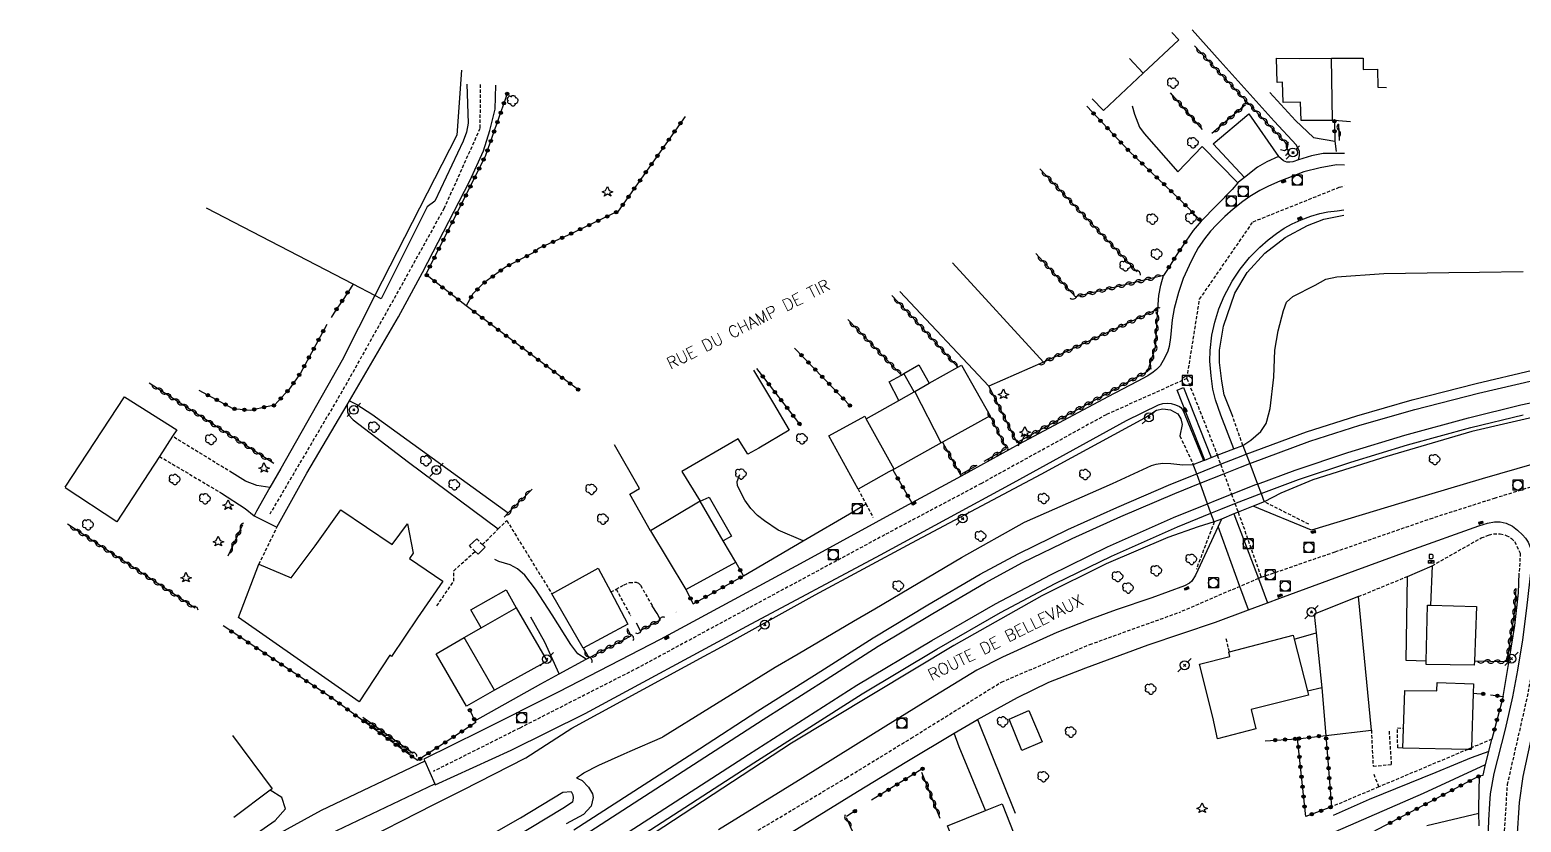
# Model space of a CAD drawing. Header units: millimetres. Extents: x 267000 to 268001, y 124012 to 125001.
# Drawn here: x 267659.4 to 267883.4, y 124773.1 to 124892.1 of the extents above; entities that cross this region are included whole.
import ezdxf
from ezdxf.enums import TextEntityAlignment as Align

# ---------------------------------------------------------------- set-up
doc = ezdxf.new("R2010")
doc.units = ezdxf.units.MM
doc.linetypes.add('DASHED', pattern=[0.75, 0.5, -0.25])
doc.layers.get('0').update_dxf_attribs({"linetype": 'CONTINUOUS'})
for name, color, linetype in [('W0001', 6, 'DASHED'), ('W0006', 2, 'CONTINUOUS'), ('W0008', 7, 'CONTINUOUS'), ('W0014', 7, 'CONTINUOUS'), ('W0017', 7, 'CONTINUOUS'), ('W0020', 2, 'CONTINUOUS'), ('W0101', 7, 'CONTINUOUS'), ('W0104', 1, 'CONTINUOUS'), ('W0105', 7, 'CONTINUOUS'), ('W0112', 1, 'DASHED'), ('W0120', 7, 'CONTINUOUS'), ('W0211', 2, 'CONTINUOUS'), ('W0214', 2, 'CONTINUOUS'), ('W0300', 7, 'CONTINUOUS'), ('W0303', 7, 'CONTINUOUS'), ('W0310', 3, 'CONTINUOUS'), ('W0323', 7, 'CONTINUOUS'), ('W0401', 7, 'CONTINUOUS'), ('W0420', 7, 'CONTINUOUS'), ('W0438', 7, 'CONTINUOUS'), ('W0473', 7, 'CONTINUOUS'), ('W0700', 7, 'CONTINUOUS'), ('W0989', 7, 'CONTINUOUS'), ('W1102', 7, 'CONTINUOUS')]:
    doc.layers.add(name, color=color, linetype=linetype)
doc.styles.get("Standard").update_dxf_attribs({"font": 'romans.shx', "width": 0.85})

# ---------------------------------------------------------------- blocks, each defined once
blk = doc.blocks.new('T300')
for p, q in [((-0.8, 0.51), (-0.86, 0.34)), ((-0.86, 0.34), (-0.86, 0.17)), ((-0.86, 0.17), (-0.74, 0.06)), ((-0.69, 0.63), (-0.8, 0.51)), ((-0.8, -0.06), (-0.74, 0.06)), ((-0.74, 0.06), (-0.69, 0.11)), ((-0.57, 0.69), (-0.69, 0.63)), ((-0.46, 0.69), (-0.57, 0.69)), ((-0.29, 0.63), (-0.46, 0.69)), ((-0.29, 0.63), (-0.17, 0.74)), ((-0.23, 0.57), (-0.29, 0.63)), ((-0.17, 0.74), (-0.06, 0.8)), ((-0.06, 0.8), (0.06, 0.8)), ((0.06, 0.8), (0.23, 0.74)), ((0.23, 0.74), (0.34, 0.63)), ((0.34, 0.63), (0.4, 0.51)), ((0.46, 0.46), (0.34, 0.46)), ((0.4, 0.51), (0.4, 0.46)), ((0.57, 0.4), (0.46, 0.46)), ((0.57, 0.4), (0.69, 0.29)), ((0.69, 0.29), (0.74, 0.17)), ((0.74, 0.06), (0.69, -0.17)), ((0.74, 0.17), (0.74, 0.06)), ((-0.8, -0.17), (-0.8, -0.06)), ((-0.8, -0.23), (-0.8, -0.17)), ((-0.74, -0.34), (-0.8, -0.23)), ((-0.69, -0.4), (-0.74, -0.34)), ((-0.51, -0.46), (-0.69, -0.4)), ((-0.4, -0.46), (-0.51, -0.46)), ((-0.4, -0.46), (-0.34, -0.46)), ((-0.34, -0.46), (-0.34, -0.4)), ((-0.34, -0.51), (-0.34, -0.46)), ((-0.29, -0.63), (-0.34, -0.51)), ((-0.17, -0.74), (-0.29, -0.63)), ((-0.06, -0.8), (-0.17, -0.74)), ((0.06, -0.8), (-0.06, -0.8)), ((0.17, -0.74), (0.06, -0.8)), ((0.23, -0.69), (0.17, -0.74)), ((0.29, -0.46), (0.23, -0.46)), ((0.29, -0.63), (0.23, -0.69)), ((0.46, -0.4), (0.29, -0.46)), ((0.34, -0.51), (0.29, -0.63)), ((0.34, -0.51), (0.34, -0.46)), ((0.57, -0.34), (0.46, -0.4)), ((0.63, -0.29), (0.57, -0.34)), ((0.69, -0.17), (0.63, -0.29))]:
    blk.add_line(p, q)
blk = doc.blocks.new('T303')
for p, q in [((-0.77, 0), (-0.28, 0.21)), ((-0.28, -0.21), (-0.77, 0)), ((-0.28, 0.21), (0, 0.83)), ((0, 0.83), (0.28, 0.21)), ((0.28, 0.21), (0.83, 0)), ((0.83, 0), (0.28, -0.21)), ((-0.49, -0.63), (-0.28, -0.21)), ((0, -0.35), (-0.49, -0.63)), ((0.56, -0.63), (0, -0.35)), ((0.28, -0.21), (0.56, -0.63))]:
    blk.add_line(p, q)
blk = doc.blocks.new('T473')
for p, q in [((-0.166667, 0.166667), (0.166667, -0.166667)), ((-0.166667, -0.166667), (0.166667, 0.166667)), ((0.500001, 0.500001), (1.000002, 1.000002)), ((-1.000002, -1.000002), (-0.500001, -0.500001))]:
    blk.add_line(p, q)
blk.add_ellipse((0, 0), major_axis=(0.471405, 0.471405), ratio=1, start_param=5.4977871438, end_param=11.780972451)
blk = doc.blocks.new('T401')
for p, q in [((-0.3, 0.3), (0, 0.3)), ((-0.3, -0.25), (-0.3, 0.3)), ((-0.3, 0.15), (0, 0.15)), ((-0.3, 0), (0, 0)), ((0, 0.3), (0, -0.25)), ((-0.3, -0.15), (0, -0.15)), ((-0.3, -0.25), (-0.3, -0.3)), ((-0.3, -0.3), (0, -0.3)), ((0, -0.3), (0, -0.25))]:
    blk.add_line(p, q)
blk = doc.blocks.new('T420')
for p, q in [((0.75, 0.75), (-0.75, 0.75)), ((-0.75, 0.75), (-0.75, -0.75)), ((0.75, 0.75), (0.75, -0.75)), ((0.75, -0.75), (-0.75, -0.75))]:
    blk.add_line(p, q)
blk.add_ellipse((0, 0), major_axis=(-0.53, 0.53), ratio=1, start_param=3.926991, end_param=10.210176)
blk = doc.blocks.new('T438')
for p, q in [((-0.4, 0.2), (0.4, 0.2)), ((-0.4, -0.2), (-0.4, 0.2)), ((0.15, 1.1), (-0.3, 1.1)), ((-0.3, 1.1), (-0.3, 0.5)), ((-0.3, 0.5), (0.15, 0.5)), ((0.3, 0.65), (0.3, 0.95)), ((0.4, 0.2), (0.4, -0.2))]:
    blk.add_line(p, q)
at = {"flags": 128}
for points in [[(-0.4, -0.2), (0.4, 0.2)], [(0.4, -0.2), (-0.4, -0.2)]]:
    blk.add_lwpolyline(points, dxfattribs=at)
for centre, major_axis, start_param, end_param in [((0.15, 0.95), (0.106, -0.106), 0.785398, 2.356194), ((0.15, 0.65), (0.106, 0.106), 3.926991, 5.497787)]:
    blk.add_ellipse(centre, major_axis=major_axis, ratio=1, start_param=start_param, end_param=end_param)
blk = doc.blocks.new('t323o')
at = {"color": 0, "linetype": 'Continuous'}
for radius in [0.25, 0.15]:
    blk.add_circle((0, 0), radius, dxfattribs=at)
blk = doc.blocks.new('t310o')
at = {"color": 0, "linetype": 'Continuous'}
for centre, start, end in [((-0.5, 0.38), 216.8699, 323.1304), ((0.5, -0.37), 36.8699, 143.1303)]:
    blk.add_arc(centre, 0.625, start, end, dxfattribs=at)

msp = doc.modelspace()

# ---------------------------------------------------------------- linework, layer by layer
at = {"layer": 'W0001'}
for points in [[(267727, 124883.89), (267727, 124883.89), (267727, 124883.89), (267726.96, 124877.29), (267721.59, 124865.32), (267714.7, 124852.87), (267706.27, 124837.83), (267695.4, 124819.35)], [(267833.16, 124839.74), (267835.06, 124851.65), (267843.08, 124863.28), (267856.02, 124868.47), (267856.77, 124868.67), (267856.77, 124868.67)], [(267833.16, 124839.74), (267821.02, 124834.3), (267802.28, 124823.97), (267787.76, 124816.24), (267767.35, 124805.26), (267750.76, 124796.29), (267732.94, 124787.21), (267719.97, 124780.7)], [(267833.16, 124839.74), (267837.32, 124829.26), (267837.71, 124828.2), (267838.21, 124826.84), (267838.72, 124825.43), (267839.85, 124822.36), (267840.36, 124820.95), (267840.85, 124819.63), (267841.61, 124817.55), (267844.31, 124809.87)], [(267844.31, 124809.87), (267855.43, 124813.71), (267869.69, 124818.67), (267879.34, 124821.76), (267886.44, 124823.96)], [(267880.26, 124755.18), (267880.47, 124765.81), (267881.3, 124778.72), (267884.3, 124791.9), (267886.7, 124804.74), (267887.55, 124816.44), (267886.44, 124823.96)], [(267844.31, 124809.87), (267843.88, 124809.68), (267841.12, 124808.5), (267832.24, 124804.69)], [(267604.11, 124671), (267604.12, 124671.01), (267618.73, 124680.11), (267631.99, 124687.76), (267652.36, 124700.35), (267669.02, 124710.46), (267685.96, 124720.98), (267705.46, 124732.94), (267721.58, 124742.75), (267737.32, 124752.2), (267751.54, 124761.27), (267768.13, 124771.49), (267781.97, 124779.73), (267791.75, 124785.7), (267805.29, 124794.13), (267818.57, 124799.77), (267832.24, 124804.69)]]:
    msp.add_lwpolyline(points, dxfattribs=at)
at = {"layer": 'W0006'}
for points in [[(267841.82, 124869.96), (267837.09, 124875.01), (267842.47, 124879.52), (267846.89, 124873.08)], [(267766.54, 124810.1), (267775.51, 124815.33), (267783.08, 124819.74), (267784.94, 124820.9)], [(267726.22, 124788.28), (267736.13, 124793.88), (267738.84, 124795.35), (267742.93, 124797.56), (267743.33, 124797.78)]]:
    msp.add_lwpolyline(points, dxfattribs=at)
at = {"layer": 'W0006', "const_width": 0.003}
for points in [[(267754.06, 124803.46), (267759.01, 124805.89)], [(267749.66, 124801.08), (267751.03, 124801.86)]]:
    msp.add_lwpolyline(points, dxfattribs=at)
at = {"layer": 'W0008'}
for points in [[(267711.19, 124852.21), (267706.25, 124842.48), (267697.07, 124826.21), (267695.42, 124823.36), (267693.38, 124819.82), (267693.05, 124819.09), (267696.47, 124817.38), (267700.96, 124825.5), (267707, 124835.77), (267707.37, 124836.4), (267714.71, 124848.99), (267718.33, 124855.65), (267725.44, 124869.45), (267727.5, 124873.95), (267728.46, 124876.99), (267729.25, 124880.2), (267729.33, 124883.8)], [(267840.19, 124829.15), (267838.23, 124834.21), (267837.43, 124836.53), (267837.04, 124838.11), (267836.77, 124840.14), (267836.6, 124842.34), (267836.64, 124843.96), (267836.9, 124846.26), (267837.33, 124848.18), (267837.95, 124850.2), (267838.74, 124852.12), (267839.95, 124854.35), (267841.17, 124856.14), (267842.55, 124857.91), (267844.1, 124859.48), (267845.37, 124860.56), (267846.6, 124861.5), (267847.77, 124862.31), (267848.98, 124862.99), (267850.32, 124863.57), (267851.75, 124864.12), (267853.1, 124864.51), (267854.34, 124864.76), (267855.72, 124864.95), (267856.72, 124865.07)], [(268000, 124843.77), (267994.52, 124843.75), (267986.85, 124843.61), (267976.69, 124843.57), (267963.65, 124842.32), (267945.61, 124840.69), (267942.99, 124840.32), (267929.52, 124837.38), (267915.84, 124834.81), (267898.61, 124830.66), (267887.93, 124827.68), (267877.52, 124824.67), (267867.07, 124821.56), (267851.85, 124816.95), (267843.09, 124820.53)], [(267828.07, 124840.69), (267827.26, 124840.15), (267825.66, 124839.3), (267821.25, 124836.99), (267807.98, 124829.85), (267799.23, 124825.07), (267793.79, 124822.11), (267791.84, 124821.04), (267775.59, 124812.2), (267754.03, 124800.5), (267738.82, 124792.65), (267727.03, 124786.75), (267718.53, 124782.54), (267718.67, 124782.22), (267720.17, 124778.83), (267720.24, 124778.69), (267731.66, 124783.9), (267742.76, 124789.41), (267767.06, 124802.52), (267787.11, 124813.26), (267807.06, 124824.06), (267824.1, 124833.42), (267828.89, 124835.8), (267829.55, 124835.98), (267830.21, 124836.02), (267830.77, 124835.97), (267831.43, 124835.78), (267832.02, 124835.53), (267832.22, 124835.4), (267832.46, 124835.11), (267832.76, 124834.55), (267835.63, 124827.4)], [(267838.36, 124818.62), (267837.84, 124817.5), (267834.46, 124810.17), (267833.91, 124809.3), (267833.56, 124808.97), (267832.81, 124808.56), (267827.9, 124806.8), (267822.51, 124804.96), (267818.58, 124803.52), (267813.62, 124801.59), (267809.98, 124799.94), (267805.43, 124797.88), (267801.6, 124795.9), (267795.28, 124792.08), (267787.92, 124787.52), (267775.48, 124779.72), (267762.78, 124771.92)], [(267772.58, 124770.83), (267783.67, 124777.66), (267791.1, 124782.19), (267798.21, 124786.44), (267801.18, 124788.22), (267801.69, 124788.5), (267807.7, 124791.81), (267812.42, 124794.1), (267817.96, 124796.27), (267827.34, 124799.72), (267837.45, 124803.12), (267842.4, 124804.97), (267845.26, 124806.04), (267847.13, 124806.74), (267858.41, 124810.89), (267866.65, 124813.89), (267876.98, 124817.59)]]:
    msp.add_lwpolyline(points, dxfattribs=at)
at = {"layer": 'W0014'}
for points in [[(267725.01, 124883.97), (267725.22, 124878.08), (267724.93, 124876.76), (267724.46, 124875.37), (267720.17, 124866.4), (267719.02, 124865.54), (267712.12, 124851.73), (267711.19, 124852.21)], [(267856.81, 124873.54), (267853.6, 124873.55), (267851.86, 124873.2), (267849.93, 124872.6), (267849.91, 124872.6), (267849.05, 124872.29), (267848.59, 124872.25), (267848.16, 124872.24), (267847.66, 124872.43), (267846.89, 124873.08), (267845.16, 124872.29), (267843.76, 124871.48), (267841.82, 124869.96), (267840.91, 124869.25), (267840.82, 124869.15), (267839.94, 124868.15), (267835.3, 124863.35), (267834.1, 124861.95), (267832.98, 124860.35)], [(267856.81, 124871.8), (267855.6, 124871.82), (267853.17, 124871.41), (267850.72, 124870.78), (267848.79, 124870.05), (267847.09, 124869.36), (267845.42, 124868.64), (267844.12, 124867.96), (267842.62, 124867.08), (267841.55, 124866.34), (267840.09, 124865.16), (267838.86, 124864.06), (267837.59, 124862.82), (267836.69, 124861.85), (267835.79, 124860.74), (267834.86, 124859.38), (267834.16, 124858.09), (267833.49, 124856.72), (267832.6, 124854.74), (267831.88, 124852.65), (267831.23, 124850.24), (267830.93, 124848.55), (267830.68, 124845.88), (267830.48, 124844.56), (267830.29, 124843.84), (267829.85, 124842.88), (267829.11, 124841.65), (267828.6, 124841.08), (267828.07, 124840.69)], [(267828.79, 124850.14), (267828.95, 124852.19), (267829.22, 124853.77), (267829.62, 124855.23)], [(267882.74, 124770.64), (267883.11, 124776.01), (267883.63, 124779.93), (267886.62, 124793.6), (267887.53, 124798.06), (267888.45, 124803.6), (267889.86, 124813.17), (267890.59, 124820.88), (267890.77, 124821.58), (267891.06, 124822.07), (267891.61, 124822.64)], [(267876.98, 124817.59), (267878.32, 124817.98), (267879.34, 124818.19), (267880.22, 124818.18), (267881.08, 124817.99), (267882.05, 124817.55), (267882.81, 124816.94), (267883.55, 124816.26), (267884.02, 124815.74), (267884.39, 124815.16), (267884.73, 124814.37), (267884.94, 124813.65), (267884.96, 124812.8), (267884.88, 124811.38), (267884.14, 124805.21), (267883.56, 124800.47), (267882.78, 124795.91), (267882.07, 124791.92), (267880.93, 124787.06), (267879.24, 124780.39), (267878.7, 124777.32), (267878.59, 124775.87), (267878.47, 124773.37), (267878.24, 124767.6)], [(267880.65, 124791.95), (267881.6, 124797.66), (267882.4, 124802.64), (267882.94, 124807.55), (267883.04, 124810.51)], [(267877.03, 124772.54), (267877.02, 124774.41), (267877.01, 124775.3), (267877.1, 124780.04), (267877.63, 124780.15), (267878.02, 124781.75), (267878.5, 124783.7), (267878.95, 124785.54)]]:
    msp.add_lwpolyline(points, dxfattribs=at)
at = {"layer": 'W0017'}
for points in [[(267849.91, 124872.6), (267850.07, 124873.26), (267850.05, 124873.85), (267849.61, 124874.79), (267846.26, 124878.39), (267838.14, 124887.4), (267833.94, 124892.12)], [(267845.62, 124882.72), (267849.45, 124878.51), (267852.16, 124875.93), (267855.39, 124875.38), (267855.57, 124873.82)], [(267824.92, 124880.68), (267825.27, 124879.43), (267826.03, 124877.51), (267826.73, 124876.53), (267831.8, 124870.8), (267835.42, 124874.58), (267840.82, 124869.15)], [(267707, 124835.77), (267707.07, 124834.75), (267707.24, 124834.29), (267707.94, 124833.53), (267716.26, 124827.14), (267729.71, 124817.13)], [(267707.37, 124836.4), (267708.49, 124835.81), (267710.75, 124834.4), (267731.21, 124819.53)], [(267695.42, 124823.36), (267693.44, 124823.68), (267691.75, 124824.3), (267689.76, 124825.55)], [(267775.51, 124815.33), (267771.76, 124816.97), (267769.7, 124818.35), (267768.66, 124819.16), (267767.66, 124820.19), (267766.75, 124821.46), (267765.66, 124823.61), (267765.58, 124824.27), (267765.99, 124825.33)], [(267688.17, 124822.5), (267691.72, 124820.21), (267693.05, 124819.09)], [(267742.93, 124797.56), (267741.66, 124798.36), (267740.62, 124799.76), (267737.81, 124804.22), (267735.31, 124808.09), (267733.73, 124810.2), (267732.59, 124811.13), (267731.49, 124811.74), (267729.78, 124812.24), (267729.21, 124812.55)], [(267753.58, 124804.44), (267752.82, 124805.6)], [(267738.84, 124795.35), (267736.72, 124800.12), (267734.61, 124803.86)], [(267801.69, 124788.5), (267807.34, 124774.43)], [(267802.88, 124774.84), (267798.96, 124784.4), (267798.21, 124786.44)], [(267718.67, 124782.22), (267703.1, 124774.83), (267687.23, 124766.1), (267648.68, 124737.99), (267628.74, 124723.99)], [(267878.5, 124783.7), (267875.85, 124782.73), (267870.56, 124780.53), (267860.53, 124776.47), (267855.11, 124774.08)], [(267855.48, 124771.68), (267868.71, 124777.44), (267878.02, 124781.75)], [(267631.1, 124720.64), (267631.35, 124720.82), (267641.6, 124728.21), (267689.21, 124762.54), (267704.44, 124771.33), (267720.17, 124778.83)], [(267869.17, 124772.57), (267877.02, 124774.41)]]:
    msp.add_lwpolyline(points, dxfattribs=at)
at = {"layer": 'W0020'}
for points in [[(267835.83, 124827.47), (267831.67, 124837.96), (267832.65, 124838.37), (267836.8, 124827.85)], [(267842.4, 124804.97), (267841.12, 124808.5), (267837.84, 124817.5)], [(267840.22, 124819.38), (267843.88, 124809.68), (267845.26, 124806.04)]]:
    msp.add_lwpolyline(points, dxfattribs=at)
at = {"layer": 'W0101'}
for points in [[(267830.9, 124891.73), (267831.93, 124890.63), (267826.58, 124885.6), (267820.63, 124880.01)], [(267857.71, 124878.29), (267855.3, 124878.5), (267855.01, 124878.5), (267850.29, 124878.5), (267850.21, 124881.27), (267847.61, 124881.22), (267847.52, 124884.28), (267846.7, 124884.23), (267846.61, 124887.85), (267850.09, 124887.81), (267854.85, 124887.85), (267859.63, 124887.88), (267859.63, 124886.17), (267861.8, 124886.21), (267861.82, 124883.51), (267863.15, 124883.45)], [(267820.63, 124880.01), (267818.94, 124881.75)], [(267664.68, 124823.43), (267673.57, 124837), (267681.42, 124832.03), (267680.78, 124831.05), (267678.82, 124828.04), (267672.42, 124818.21)], [(267672.42, 124818.21), (267664.69, 124823.32)], [(267698.61, 124809.8), (267702.22, 124814.61), (267706.09, 124820.01), (267713.77, 124814.8)], [(267713.77, 124814.8), (267716.07, 124817.92), (267716.92, 124813.5), (267716.39, 124812.71), (267721.4, 124809.27), (267717.57, 124803.76), (267713.67, 124797.96), (267713.43, 124798.16)], [(267713.43, 124798.16), (267708.82, 124791.17), (267690.69, 124803.82), (267693.78, 124811.82), (267698.61, 124809.8)], [(267689.78, 124786.09), (267695.75, 124778.09), (267695.44, 124777.86), (267690.02, 124773.78)]]:
    msp.add_lwpolyline(points, dxfattribs=at)
for points in [[(267783.75, 124823.13), (267779.38, 124831.13), (267784.78, 124834.07), (267784.98, 124833.67), (267789.89, 124836.44), (267792.17, 124837.73), (267792.29, 124837.8), (267794.45, 124839.01), (267798.74, 124841.43), (267799.3, 124841.74), (267803.6, 124834.14), (267796.43, 124830.16), (267796.26, 124830.07), (267789.16, 124826.13), (267788.98, 124826.03), (267788.39, 124825.7)], [(267757.89, 124808.01), (267765.39, 124812.15), (267763.49, 124815.34), (267760.03, 124821.3), (267752.56, 124816.87)], [(267713.77, 124814.8), (267713.77, 124814.8)], [(267742.48, 124799.21), (267737.78, 124807.37), (267744.7, 124811.24), (267746.6, 124807.68), (267749.2, 124802.81)], [(267698.61, 124809.8), (267698.61, 124809.8)], [(267729.15, 124792.93), (267724.58, 124800.8), (267727.15, 124802.26), (267732.41, 124805.26), (267737.05, 124797.27)], [(267876.3, 124796.65), (267869.09, 124796.75), (267869.08, 124797.28), (267869.3, 124805.67), (267869.76, 124805.68), (267876.67, 124805.5), (267876.33, 124797.27)], [(267837.76, 124785.58), (267837.04, 124788.83), (267835.06, 124796.82), (267839.62, 124797.99), (267839.47, 124798.64), (267839.54, 124798.66), (267849.1, 124801.18), (267849.26, 124800.55), (267851.24, 124792.78), (267851.4, 124792.17), (267842.82, 124789.98), (267843.49, 124787.1)], [(267713.43, 124798.16), (267713.43, 124798.16)], [(267875.86, 124784.01), (267875.35, 124784.01), (267865.59, 124784.19), (267865.9, 124792.88), (267870.71, 124792.83), (267870.75, 124794.05), (267876.22, 124793.88), (267876.16, 124792.46), (267875.87, 124784.24), (267875.86, 124784.01)], [(267799.52, 124766.64), (267797.18, 124772.54), (267802.88, 124774.84), (267805.38, 124775.85), (267807.69, 124769.99), (267799.52, 124766.64)]]:
    msp.add_lwpolyline(points, close=True, dxfattribs=at)
at = {"layer": 'W0104'}
for points in [[(267724.22, 124886.06), (267723.49, 124876.28), (267711.19, 124852.21), (267707.91, 124853.91), (267685.92, 124865.31)], [(267797.95, 124857.09), (267811.59, 124842.18), (267803.39, 124838.58)], [(267803.39, 124838.58), (267790.02, 124852.82)], [(267768.06, 124841), (267771.04, 124835.97)], [(267789.89, 124836.44), (267788.42, 124839.21), (267790.26, 124840.26), (267790.63, 124840.47)], [(267790.63, 124840.47), (267792.9, 124841.77), (267794.45, 124839.01)], [(267792.17, 124837.73), (267790.63, 124840.47)], [(267771.04, 124835.97), (267773.39, 124831.97), (267768.83, 124829.29), (267767.2, 124828.37), (267765.77, 124830.68)], [(267771.04, 124835.97), (267771.04, 124835.97)], [(267750.93, 124823.19), (267747.17, 124829.75)], [(267765.77, 124830.68), (267757.3, 124825.76)], [(267765.77, 124830.68), (267765.77, 124830.68)], [(267757.3, 124825.76), (267757.3, 124825.76)], [(267757.3, 124825.76), (267760.03, 124821.3)], [(267752.56, 124816.87), (267749.5, 124822.34), (267750.93, 124823.19)], [(267750.93, 124823.19), (267750.93, 124823.19)], [(267760.03, 124821.3), (267761.37, 124821.91), (267764.76, 124816.05), (267763.49, 124815.34)], [(267760.03, 124821.3), (267760.03, 124821.3)], [(267869.08, 124797.28), (267866.09, 124797.36), (267866.26, 124809.99), (267869.98, 124811.61), (267869.76, 124805.68)], [(267727.15, 124802.26), (267725.62, 124804.99), (267730.88, 124807.99), (267732.41, 124805.26)], [(267729.15, 124792.93), (267724.97, 124790.5), (267720.37, 124798.37), (267724.58, 124800.8)], [(267849.26, 124800.55), (267852.54, 124801.52)], [(267852.54, 124801.52), (267852.54, 124801.52)], [(267853.4, 124793.25), (267851.24, 124792.78)], [(267853.4, 124793.25), (267853.4, 124793.25)]]:
    msp.add_lwpolyline(points, dxfattribs=at)
for points in [[(267854.02, 124786.12), (267860.85, 124786.9), (267858.92, 124806.97), (267852.26, 124804.32), (267852.54, 124801.52), (267853.4, 124793.25)], [(267808.36, 124783.82), (267806.45, 124788.54), (267809.42, 124789.87), (267811.42, 124785.16), (267808.36, 124783.82)]]:
    msp.add_lwpolyline(points, close=True, dxfattribs=at)
at = {"layer": 'W0105'}
for points in [[(267725.4, 124814.64), (267726.48, 124815.63)], [(267727.34, 124814.78), (267727.74, 124814.38), (267726.69, 124813.32), (267726.23, 124813.75)], [(267865.59, 124784.19), (267864.81, 124784.24)]]:
    msp.add_lwpolyline(points, dxfattribs=at)
at = {"layer": 'W0112'}
for points in [[(267841.55, 124829.67), (267840.03, 124834.02)], [(267689.76, 124825.55), (267680.78, 124831.05)], [(267832.09, 124831.12), (267834.1, 124826.81)], [(267678.82, 124828.04), (267688.17, 124822.5)], [(267783.75, 124823.13), (267784.94, 124820.9), (267786.03, 124818.83)], [(267851.47, 124817.83), (267844.76, 124821.21)], [(267726.48, 124815.63), (267727.34, 124814.78), (267729.71, 124817.13), (267730.99, 124818.4), (267737.78, 124807.37)], [(267837.25, 124818.18), (267834.57, 124811.09)], [(267693.78, 124811.82), (267696.47, 124817.38)], [(267869.98, 124811.61), (267877.36, 124815.78), (267878.47, 124816.22), (267879.22, 124816.4), (267880.18, 124816.42), (267881.1, 124816.17), (267881.9, 124815.72), (267882.37, 124815.24), (267883.22, 124813.48), (267883.04, 124810.51)], [(267720.49, 124805.56), (267723.02, 124809.27), (267723.04, 124810.86), (267726.23, 124813.75), (267725.4, 124814.64)], [(267747.42, 124808.07), (267748.62, 124808.75), (267749.41, 124809.06), (267750.42, 124809.14), (267750.79, 124808.99), (267751.09, 124808.66), (267752.82, 124805.6)], [(267858.92, 124806.97), (267866.26, 124809.99)], [(267746.57, 124807.66), (267746.6, 124807.68), (267747.42, 124808.07), (267749.62, 124804.06)], [(267839.55, 124798.64), (267839.54, 124798.66), (267839.05, 124800.67)], [(267860.85, 124786.9), (267861.11, 124781.47), (267863.9, 124781.75), (267863.55, 124786.95)], [(267864.81, 124784.24), (267864.79, 124787.23), (267865.68, 124787.21)], [(267878.95, 124785.54), (267875.87, 124784.24), (267875.35, 124784.01), (267861.99, 124778.38), (267854.88, 124775.38)], [(267861.99, 124778.38), (267861.2, 124780.41)]]:
    msp.add_lwpolyline(points, dxfattribs=at)
at = {"layer": 'W0120'}
msp.add_lwpolyline([(267837.25, 124818.18), (267836.76, 124819.51), (267836.25, 124820.92), (267835.13, 124823.99), (267834.62, 124825.4), (267834.1, 124826.81), (267835.63, 124827.4), (267835.83, 124827.47), (267836.8, 124827.85), (267837.71, 124828.2), (267840.19, 124829.15), (267841.55, 124829.67), (267842.06, 124828.35), (267842.59, 124826.94), (267843.75, 124823.88), (267844.28, 124822.48), (267844.76, 124821.21), (267843.09, 124820.53), (267840.85, 124819.63), (267840.22, 124819.38), (267838.36, 124818.62)], close=True, dxfattribs=at)
at = {"layer": 'W0211'}
for points in [[(267841.55, 124829.67), (267842.75, 124830.49), (267844.24, 124831.79), (267845.07, 124832.99), (267845.16, 124833.32), (267845.66, 124835.24), (267846.2, 124839.95), (267846.36, 124843.97), (267846.87, 124846.91), (267847.64, 124849.95), (267848.11, 124851.18), (267849.05, 124852.05), (267852.41, 124853.75), (267854.04, 124854.67), (267855.68, 124855.02), (267862.71, 124855.51), (267872.51, 124855.68), (267877.11, 124855.73), (267883.66, 124855.81)], [(267976.99, 124844.1), (267970.51, 124844.22), (267959.1, 124843.46), (267939.42, 124841.64), (267927.73, 124840.41), (267916.04, 124839.26), (267905.41, 124837.79), (267887.4, 124834.45), (267875.93, 124831.78), (267863.2, 124828.04), (267852.08, 124824.49), (267847.27, 124822.5), (267844.76, 124821.21)], [(267741.49, 124779.75), (267742.22, 124780.24), (267742.58, 124780.48), (267744.82, 124781.65), (267748.62, 124783.33), (267749.52, 124783.72), (267754.37, 124785.86), (267754.49, 124785.94), (267761.44, 124790.24), (267771.31, 124796.35), (267774.75, 124798.37), (267783.08, 124803.27), (267786.29, 124805.15), (267799.29, 124812.82), (267808.77, 124818.15), (267821.95, 124823.94), (267827.81, 124826.64), (267828.54, 124826.88), (267829.49, 124827.03), (267830.74, 124826.98), (267832.56, 124826.78), (267834.1, 124826.81)], [(267837.25, 124818.18), (267834.83, 124817.47), (267830.26, 124815.85), (267821.01, 124811.87), (267811.36, 124807.06), (267798.16, 124799.63), (267773.74, 124784.92), (267748.63, 124768.46), (267727.28, 124754.93), (267706.5, 124741.18), (267692.35, 124731.82), (267679.14, 124723.53), (267662.45, 124712.74), (267648.03, 124703.44), (267636.42, 124695.68), (267629.23, 124690.81), (267625.31, 124687.72), (267622.62, 124685.2)], [(267645.09, 124737.76), (267647.85, 124738.05), (267658.92, 124746.45), (267678.85, 124761.22), (267696.2, 124773.31), (267697.78, 124775.07), (267697.23, 124776.79), (267695.44, 124777.86)], [(267717.96, 124765.13), (267733.04, 124773.73), (267739.42, 124777.56), (267740.68, 124777.66), (267740.94, 124777.2), (267740.95, 124776.74), (267740.85, 124776.08), (267739.4, 124775.15), (267727.39, 124767.88)]]:
    msp.add_lwpolyline(points, dxfattribs=at)
at = {"layer": 'W0214'}
for points in [[(267840.03, 124834.02), (267838.76, 124837.29), (267838.39, 124839.32), (267838.05, 124842.14), (267838.05, 124843.99), (267838.64, 124847.58), (267840.33, 124852.55), (267842.19, 124855.67), (267844.87, 124858.55), (267847.92, 124860.9), (267851.24, 124862.74), (267853.73, 124863.67), (267856.71, 124864.26)], [(267705, 124768.06), (267715.21, 124773.3), (267720.06, 124775.73), (267724.33, 124777.87), (267733.85, 124782.75), (267740.79, 124787.18), (267748.69, 124791.51), (267760.63, 124798), (267762.68, 124799.11), (267764.24, 124799.98), (267777.33, 124807.22), (267791.85, 124815.02), (267811.27, 124825.37), (267826.84, 124833.84), (267828.57, 124834.99), (267829.55, 124835.17), (267830.71, 124835.02), (267831.77, 124834.41), (267832.24, 124833.7), (267832.42, 124832.82), (267832.09, 124831.12)], [(267741.49, 124779.75), (267741.68, 124779.65), (267742.32, 124779.32), (267743.25, 124778.31), (267743.88, 124777.32), (267743.95, 124776.79), (267743.69, 124775.5), (267742.54, 124774.24), (267739.91, 124772.81)]]:
    msp.add_lwpolyline(points, dxfattribs=at)
at = {"layer": 'W0310'}
for points in [[(267847.22, 124874.15), (267847.82, 124873.97), (267848.21, 124874.24), (267848.3, 124874.63), (267847.92, 124875.25), (267841.42, 124882.11), (267834.28, 124889.72)], [(267835.49, 124877.14), (267830.69, 124882.65)], [(267841.94, 124880.84), (267836.88, 124876.54)], [(267855.92, 124877.94), (267856, 124875.51)], [(267811.05, 124871.23), (267825.68, 124855.75)], [(267829.62, 124855.23), (267816.42, 124852), (267810.48, 124858.51)], [(267798.74, 124841.43), (267792.56, 124848.3), (267788.85, 124852.19)], [(267803.39, 124838.58), (267807.59, 124830.13), (267827.3, 124840.84), (267828.42, 124844.45), (267828.79, 124850.14), (267811.59, 124842.18)], [(267790.26, 124840.26), (267782.2, 124848.61)], [(267695.99, 124826.97), (267677.28, 124839.05)], [(267802.71, 124827.3), (267806.06, 124829.24), (267803.6, 124834.14)], [(267796.43, 124830.16), (267799.23, 124825.07)], [(267799.26, 124825.37), (267801.63, 124826.69)], [(267730.59, 124818.91), (267731.21, 124819.53), (267734.83, 124823.11)], [(267684.18, 124805.23), (267665.02, 124817.85)], [(267691.3, 124817.73), (267689.09, 124813.03)], [(267882.55, 124808.17), (267882.34, 124804.81), (267881.19, 124797.16), (267876.33, 124797.27)], [(267750.45, 124803), (267751.03, 124801.86), (267754.06, 124803.46), (267753.58, 124804.44)], [(267742.48, 124799.21), (267743.33, 124797.78), (267749.66, 124801.08), (267749.18, 124802.09)], [(267716.92, 124783.39), (267709.39, 124788.8)], [(267796.08, 124773.62), (267793.34, 124780.54)], [(267781.98, 124773.78), (267789.77, 124756.39), (267792.54, 124749.92)]]:
    msp.add_lwpolyline(points, dxfattribs=at)
at = {"layer": 'W0323'}
for points in [[(267724.9, 124850.67), (267718.83, 124855.36), (267724.55, 124866.61), (267727.85, 124873.3), (267731.14, 124882.71)], [(267835.3, 124863.35), (267832.11, 124866.63), (267824.44, 124873.92), (267818.12, 124880.65)], [(267757.78, 124879.08), (267747.74, 124864.86), (267740.2, 124861.29), (267735.85, 124859.31), (267734.96, 124858.62), (267730.81, 124856.48), (267727.52, 124854.05), (267725.91, 124852.46), (267724.9, 124850.67)], [(267855.3, 124878.5), (267855.39, 124875.38)], [(267832.98, 124860.35), (267831.44, 124858.05), (267830.41, 124856.42), (267829.62, 124855.23)], [(267707.91, 124853.91), (267706.31, 124851.46), (267705.29, 124849.93), (267704.61, 124848.91)], [(267741.8, 124838), (267738.33, 124840.58), (267724.9, 124850.67)], [(267703.98, 124847.85), (267700.03, 124840.56), (267698.33, 124838.14), (267696.13, 124835.72), (267694.21, 124835.35), (267692.5, 124834.94), (267689.92, 124835.19), (267684.79, 124837.94)], [(267774.21, 124844.31), (267782.7, 124835.5)], [(267775.2, 124832.62), (267768.53, 124841.25)], [(267788.98, 124826.03), (267791.84, 124821.04)], [(267757.89, 124808.01), (267759.01, 124805.89), (267766.54, 124810.1), (267765.39, 124812.15)], [(267725.43, 124789.91), (267726.22, 124788.28), (267726.33, 124788.06), (267717.58, 124782.34), (267704.46, 124791.91), (267688.39, 124802.55)], [(267876.16, 124792.46), (267877.84, 124792.33)], [(267878.73, 124792.21), (267880.65, 124791.95), (267878.95, 124785.54)], [(267844.91, 124785.3), (267849.67, 124785.61), (267849.76, 124785.62)], [(267793.58, 124781.2), (267785.78, 124776.37)], [(267877.1, 124780.04), (267861.03, 124771.57)], [(267783.58, 124774.91), (267782, 124773.94)]]:
    msp.add_lwpolyline(points, dxfattribs=at)
msp.add_lwpolyline([(267850.99, 124773.93), (267849.76, 124785.62), (267854.02, 124786.12), (267854.88, 124775.38)], close=True, dxfattribs=at)
at = {"layer": 'W0700'}
for points in [[(267741.09, 124771.9), (267759.95, 124784.09), (267768.72, 124789.79), (267778.15, 124795.78), (267786.01, 124800.78), (267794.22, 124805.72), (267802.11, 124810.33), (267807.79, 124813.41), (267815.28, 124817.07), (267822.62, 124820.36), (267830.73, 124823.84), (267834.62, 124825.4), (267838.21, 124826.84), (267840.66, 124827.83), (267842.06, 124828.35), (267851.12, 124831.73), (267858.68, 124834.13), (267866.97, 124836.51), (267876.6, 124838.98), (267885.05, 124840.97)], [(267741.91, 124770.65), (267760.76, 124782.83), (267769.53, 124788.52), (267778.95, 124794.52), (267786.8, 124799.5), (267794.99, 124804.43), (267802.84, 124809.02), (267808.47, 124812.08), (267815.91, 124815.71), (267823.22, 124818.98), (267831.32, 124822.46), (267835.13, 124823.99), (267838.72, 124825.43), (267841.21, 124826.43), (267842.59, 124826.94), (267851.61, 124830.31), (267859.14, 124832.7), (267867.36, 124835.06), (267876.95, 124837.52), (267885.38, 124839.5)], [(267749.25, 124771.58), (267767.28, 124783.23), (267783.57, 124793.64), (267794.83, 124800.38), (267804.42, 124805.88), (267812.68, 124810.24), (267821.2, 124814.42), (267831.16, 124818.83), (267836.25, 124820.92), (267837.7, 124821.51), (267839.85, 124822.36), (267843.48, 124823.79), (267843.75, 124823.88), (267849.43, 124825.96), (267857.32, 124828.6), (267865.89, 124831.22), (267875.42, 124833.82), (267883.31, 124835.76), (267891.74, 124837.55)], [(267750.07, 124770.32), (267768.09, 124781.97), (267784.36, 124792.37), (267795.59, 124799.08), (267805.15, 124804.56), (267813.36, 124808.91), (267821.83, 124813.06), (267831.73, 124817.45), (267836.76, 124819.51), (267838.26, 124820.12), (267840.36, 124820.95), (267844.01, 124822.38), (267844.28, 124822.48), (267849.93, 124824.55), (267857.77, 124827.17), (267866.3, 124829.77), (267875.79, 124832.37), (267883.65, 124834.3)]]:
    msp.add_lwpolyline(points, dxfattribs=at)
at = {"layer": 'W1102'}
for points in [[(267826.58, 124885.6), (267824.55, 124887.82)], [(267855.01, 124878.5), (267854.85, 124887.85)], [(267796.26, 124830.07), (267792.29, 124837.8)], [(267789.16, 124826.13), (267784.98, 124833.67)]]:
    msp.add_lwpolyline(points, dxfattribs=at)

# ---------------------------------------------------------------- block references
at = {"layer": 'W0300', "rotation": 359.9999899820874}
for p in [(267831.09, 124884.1), (267731.93, 124881.45), (267834.08, 124875.14), (267827.99, 124863.68), (267833.81, 124863.79), (267828.64, 124858.4), (267823.93, 124856.64), (267711.07, 124832.42), (267686.6, 124830.55), (267775.35, 124830.67), (267718.89, 124827.35), (267870.41, 124827.54), (267681.16, 124824.54), (267723.14, 124823.77), (267766.2, 124825.38), (267817.89, 124825.29), (267685.7, 124821.66), (267743.73, 124823.08), (267811.67, 124821.69), (267668.13, 124817.74), (267745.46, 124818.6), (267802.19, 124816.03), (267833.86, 124812.56), (267822.78, 124809.96), (267828.59, 124810.85), (267789.85, 124808.55), (267824.36, 124808.25), (267827.75, 124793.07), (267805.53, 124788.13), (267815.74, 124786.61), (267811.62, 124779.91)]:
    msp.add_blockref('T300', p, dxfattribs=at)
at = {"layer": 'W0303', "rotation": 359.9999899820874}
for p in [(267746.1, 124867.76), (267805.58, 124837.34), (267808.81, 124831.67), (267694.53, 124826.27), (267689.14, 124820.69), (267687.65, 124815.2), (267682.8, 124809.79), (267835.42, 124775.15)]:
    msp.add_blockref('T303', p, dxfattribs=at)
at = {"layer": 'W0310'}
for p, rotation in [((267835.31, 124888.63), 133.1901984779498), ((267836.33, 124887.53), 133.1901984779498), ((267837.36, 124886.44), 133.1901984779498), ((267838.39, 124885.35), 133.1901984779498), ((267839.41, 124884.25), 133.1901984779498), ((267831.67, 124881.52), 131.0612971787162), ((267840.44, 124883.16), 133.1901984779498), ((267841.47, 124882.07), 133.457167811497), ((267832.66, 124880.39), 131.0612971787162), ((267833.64, 124879.26), 131.0612971787162), ((267840.31, 124879.45), 220.3691397000123), ((267841.45, 124880.43), 220.3691397000123), ((267842.5, 124880.98), 133.457167811497), ((267843.53, 124879.89), 133.457167811497), ((267834.63, 124878.13), 131.0612971787162), ((267838.02, 124877.51), 220.3691397000123), ((267839.17, 124878.48), 220.3691397000123), ((267844.56, 124878.8), 133.457167811497), ((267845.59, 124877.71), 133.457167811497), ((267855.95, 124877.01), 271.7877068114281), ((267846.63, 124876.62), 133.457167811497), ((267847.66, 124875.53), 133.457167811497), ((267848.21, 124874.25), 76.92087621914624), ((267812.08, 124870.14), 313.3900478901427), ((267813.11, 124869.05), 313.3900478901427), ((267814.14, 124867.96), 313.3900478901427), ((267815.17, 124866.87), 313.3900478901427), ((267816.2, 124865.78), 313.3900478901427), ((267817.23, 124864.69), 313.3900478901427), ((267818.26, 124863.6), 313.3900478901427), ((267819.29, 124862.51), 313.3900478901427), ((267820.33, 124861.42), 313.3900478901427), ((267821.36, 124860.33), 313.3900478901427), ((267822.39, 124859.24), 313.3900478901427), ((267811.49, 124857.4), 132.3734257924947), ((267823.42, 124858.15), 313.3900478901427), ((267824.45, 124857.06), 313.3900478901427), ((267812.5, 124856.29), 132.3734257924947), ((267813.51, 124855.19), 132.3734257924947), ((267825.48, 124855.97), 313.3900478901427), ((267814.52, 124854.08), 132.3734257924947), ((267815.53, 124852.97), 132.3734257924947), ((267819.51, 124852.76), 193.7182492774264), ((267820.97, 124853.11), 193.7182492774264), ((267822.43, 124853.47), 193.7182492774264), ((267823.89, 124853.83), 193.7182492774264), ((267825.34, 124854.18), 193.7182492774264), ((267826.8, 124854.54), 193.7182492774264), ((267828.26, 124854.89), 193.7182492774264), ((267789.89, 124851.1), 133.6003783465945), ((267816.6, 124852.05), 193.7182492774264), ((267818.06, 124852.4), 193.7182492774264), ((267790.92, 124850.02), 133.6003783465945), ((267791.96, 124848.93), 133.6003783465945), ((267792.98, 124847.83), 131.9812192617102), ((267825.48, 124848.61), 204.8507197120941), ((267826.84, 124849.24), 204.8507197120941), ((267828.2, 124849.87), 204.8507197120941), ((267828.64, 124847.79), 86.3754732167529), ((267828.73, 124849.29), 86.3754732167529), ((267783.24, 124847.53), 133.9857851331314), ((267784.28, 124846.45), 133.9857851331314), ((267793.98, 124846.72), 131.9812192617102), ((267794.99, 124845.6), 131.9812192617102), ((267820.04, 124846.09), 204.8507197120941), ((267821.4, 124846.72), 204.8507197120941), ((267822.76, 124847.35), 204.8507197120941), ((267824.12, 124847.98), 204.8507197120941), ((267828.54, 124846.3), 86.3754732167529), ((267785.32, 124845.37), 133.9857851331314), ((267786.37, 124844.29), 133.9857851331314), ((267795.99, 124844.49), 131.9812192617102), ((267796.99, 124843.37), 131.9812192617102), ((267815.95, 124844.2), 204.8507197120941), ((267817.31, 124844.83), 204.8507197120941), ((267818.67, 124845.46), 204.8507197120941), ((267828.08, 124843.35), 72.73105773731035), ((267828.45, 124844.8), 86.3754732167529), ((267787.41, 124843.21), 133.9857851331314), ((267788.45, 124842.13), 133.9857851331314), ((267798, 124842.26), 131.9812192617102), ((267811.87, 124842.31), 204.8507197120941), ((267813.23, 124842.94), 204.8507197120941), ((267814.59, 124843.57), 204.8507197120941), ((267827.64, 124841.92), 72.73105773731035), ((267789.49, 124841.05), 133.9857851331314), ((267824.34, 124839.23), 28.49878047053033), ((267825.66, 124839.95), 28.49878047053033), ((267826.98, 124840.66), 28.49878047053033), ((267678.54, 124838.24), 147.1623261184384), ((267679.8, 124837.42), 147.1623261184384), ((267804.06, 124837.24), 296.4020479767802), ((267820.39, 124837.08), 28.49878047053033), ((267821.71, 124837.8), 28.49878047053033), ((267823.02, 124838.52), 28.49878047053033), ((267681.06, 124836.61), 147.1623261184384), ((267682.32, 124835.8), 147.1623261184384), ((267683.58, 124834.98), 147.1623261184384), ((267804.73, 124835.89), 296.4020479767802), ((267805.39, 124834.55), 296.4020479767802), ((267816.43, 124834.94), 28.49878047053033), ((267817.75, 124835.65), 28.49878047053033), ((267819.07, 124836.37), 28.49878047053033), ((267684.84, 124834.17), 147.1623261184384), ((267686.1, 124833.36), 147.1623261184384), ((267687.36, 124832.54), 147.1623261184384), ((267803.76, 124833.82), 116.6911708210197), ((267804.43, 124832.48), 116.6911708210197), ((267806.06, 124833.21), 296.4020479767802), ((267812.48, 124832.79), 28.49878047053033), ((267813.8, 124833.51), 28.49878047053033), ((267815.11, 124834.22), 28.49878047053033), ((267688.62, 124831.73), 147.1623261184384), ((267689.88, 124830.92), 147.1623261184384), ((267691.14, 124830.1), 147.1623261184384), ((267805.11, 124831.14), 116.6911708210197), ((267806.73, 124831.86), 296.4020479767802), ((267807.39, 124830.52), 296.4020479767802), ((267808.52, 124830.64), 28.49878047053033), ((267809.84, 124831.36), 28.49878047053033), ((267811.16, 124832.07), 28.49878047053033), ((267692.4, 124829.29), 147.1623261184384), ((267693.66, 124828.48), 147.1623261184384), ((267797.15, 124828.85), 298.8159808764728), ((267804.01, 124828.05), 29.94861018554659), ((267805.31, 124828.8), 29.94861018554659), ((267805.78, 124829.8), 116.6911708210197), ((267694.92, 124827.66), 147.1623261184384), ((267797.87, 124827.53), 298.8159808764728), ((267798.6, 124826.22), 298.8159808764728), ((267800.57, 124826.1), 29.12615479120408), ((267732.72, 124821.02), 44.68699287180852), ((267733.79, 124822.08), 44.68699287180852), ((267731.66, 124819.97), 44.68699287180852), ((267666.27, 124817.02), 146.6395351363593), ((267691.01, 124817.1), 244.7214472948274), ((267667.52, 124816.2), 146.6395351363593), ((267668.78, 124815.37), 146.6395351363593), ((267670.03, 124814.55), 146.6395351363593), ((267689.73, 124814.38), 244.7214472948274), ((267690.37, 124815.74), 244.7214472948274), ((267671.28, 124813.72), 146.6395351363593), ((267672.53, 124812.9), 146.6395351363593), ((267673.79, 124812.07), 146.6395351363593), ((267675.04, 124811.25), 146.6395351363593), ((267676.29, 124810.42), 146.6395351363593), ((267677.55, 124809.6), 146.6395351363593), ((267678.8, 124808.77), 146.6395351363593), ((267680.05, 124807.95), 146.6395351363593), ((267681.3, 124807.12), 146.6395351363593), ((267682.56, 124806.3), 146.6395351363593), ((267683.81, 124805.47), 146.6395351363593), ((267882.4, 124805.7), 266.525592632999), ((267882.49, 124807.2), 266.525592632999), ((267753.87, 124803.36), 27.80602887223319), ((267882.25, 124804.21), 261.4542249533737), ((267749.57, 124801.26), 115.2828657141834), ((267751.22, 124801.96), 27.80602887223319), ((267752.55, 124802.66), 27.80602887223319), ((267881.81, 124801.25), 261.4542249533737), ((267882.03, 124802.73), 261.4542249533737), ((267745.85, 124799.09), 27.55993148747819), ((267747.17, 124799.78), 27.55993148747819), ((267748.5, 124800.48), 27.55993148747819), ((267881.58, 124799.76), 261.4542249533737), ((267743.25, 124797.92), 300.615583766343), ((267744.52, 124798.4), 27.55993148747819), ((267877.82, 124797.23), 178.7405668824346), ((267879.32, 124797.2), 178.7405668824346), ((267880.82, 124797.17), 178.7405668824346), ((267881.36, 124798.28), 261.4542249533737), ((267710.61, 124787.92), 144.2977023392974), ((267711.83, 124787.05), 144.2977023392974), ((267713.05, 124786.17), 144.2977023392974), ((267714.26, 124785.29), 144.2977023392974), ((267715.48, 124784.42), 144.2977023392974), ((267716.7, 124783.54), 144.2977023392974), ((267793.87, 124779.2), 111.6327374196612), ((267794.42, 124777.81), 111.6327374196612), ((267794.98, 124776.41), 111.6327374196612), ((267795.53, 124775.02), 111.6327374196612), ((267782.22, 124773.24), 294.1221710297401)]:
    msp.add_blockref('t310o', p, dxfattribs=dict(at, rotation=rotation))
at = {"layer": 'W0323'}
for p, rotation in [((267731.07, 124882.5), 70.7034434517113), ((267730.57, 124881.09), 70.7034434517113), ((267729.58, 124878.26), 70.7034434517113), ((267730.08, 124879.67), 70.7034434517113), ((267757.07, 124878.08), 234.7810451730592), ((267819.14, 124879.56), 133.2069077068908), ((267820.17, 124878.47), 133.2069077068908), ((267855.3, 124878.38), 271.6130228730369), ((267728.59, 124875.42), 70.7034434517113), ((267729.09, 124876.84), 70.7034434517113), ((267755.34, 124875.62), 234.7810451730592), ((267756.2, 124876.85), 234.7810451730592), ((267821.2, 124877.37), 133.2069077068908), ((267822.23, 124876.28), 133.2069077068908), ((267855.34, 124876.88), 271.6130228730369), ((267728.1, 124874.01), 70.7034434517113), ((267753.61, 124873.17), 234.7810451730592), ((267754.47, 124874.4), 234.7810451730592), ((267823.25, 124875.19), 133.2069077068908), ((267824.28, 124874.09), 133.2069077068908), ((267825.36, 124873.05), 136.4517187141485), ((267726.85, 124871.28), 63.74418840820494), ((267727.52, 124872.63), 63.74418840820494), ((267752.74, 124871.95), 234.7810451730592), ((267826.44, 124872.02), 136.4517187141485), ((267827.53, 124870.98), 136.4517187141485), ((267725.53, 124868.59), 63.74418840820494), ((267726.19, 124869.94), 63.74418840820494), ((267751.01, 124869.5), 234.7810451730592), ((267751.88, 124870.72), 234.7810451730592), ((267828.62, 124869.95), 136.4517187141485), ((267829.71, 124868.92), 136.4517187141485), ((267724.86, 124867.25), 63.74418840820494), ((267749.28, 124867.05), 234.7810451730592), ((267750.15, 124868.27), 234.7810451730592), ((267830.79, 124867.88), 136.4517187141485), ((267831.88, 124866.85), 136.4517187141485), ((267723.51, 124864.57), 63.07572597942399), ((267724.19, 124865.91), 63.07572597942399), ((267747.45, 124864.72), 205.3582591805087), ((267748.42, 124865.82), 234.7810451730592), ((267832.93, 124865.78), 134.1412031522919), ((267833.98, 124864.71), 134.1412031522919), ((267722.15, 124861.89), 63.07572597942399), ((267722.83, 124863.23), 63.07572597942399), ((267742.02, 124862.15), 205.3582591805087), ((267743.38, 124862.79), 205.3582591805087), ((267744.73, 124863.44), 205.3582591805087), ((267746.09, 124864.08), 205.3582591805087), ((267835.02, 124863.63), 134.1412031522919), ((267721.47, 124860.56), 63.07572597942399), ((267736.57, 124859.64), 204.3962811433371), ((267737.94, 124860.26), 204.3962811433371), ((267739.31, 124860.88), 204.3962811433371), ((267740.67, 124861.51), 205.3582591805087), ((267832.91, 124860.24), 236.1777426265089), ((267720.12, 124857.88), 63.07572597942399), ((267720.79, 124859.22), 63.07572597942399), ((267732.67, 124857.44), 207.2404445503188), ((267734.01, 124858.12), 207.2404445503188), ((267735.3, 124858.88), 218.1999931345542), ((267831.25, 124857.74), 237.8210606843342), ((267832.07, 124859), 236.1777426265089), ((267718.97, 124855.25), 142.311134573664), ((267719.44, 124856.54), 63.07572597942399), ((267730.08, 124855.94), 216.4437478174361), ((267731.34, 124856.75), 207.2404445503188), ((267830.45, 124856.47), 237.8210606843342), ((267720.15, 124854.34), 142.311134573664), ((267721.34, 124853.42), 142.311134573664), ((267726.59, 124853.12), 224.7316795476138), ((267727.67, 124854.16), 216.4437478174361), ((267728.88, 124855.05), 216.4437478174361), ((267706.27, 124851.4), 236.3706271326068), ((267707.09, 124852.66), 236.7925374129525), ((267722.53, 124852.5), 142.311134573664), ((267723.71, 124851.59), 142.311134573664), ((267725.64, 124851.97), 240.4418168177622), ((267705.44, 124850.15), 236.3706271326068), ((267726.1, 124849.77), 143.0932597088502), ((267727.3, 124848.87), 143.0932597088502), ((267703.44, 124846.85), 241.4965516105086), ((267728.5, 124847.97), 143.0932597088502), ((267729.7, 124847.07), 143.0932597088502), ((267730.9, 124846.17), 143.0932597088502), ((267702.01, 124844.21), 241.4965516105086), ((267702.72, 124845.53), 241.4965516105086), ((267732.1, 124845.26), 143.0932597088502), ((267733.3, 124844.36), 143.0932597088502), ((267701.29, 124842.89), 241.4965516105086), ((267734.5, 124843.46), 143.0932597088502), ((267735.7, 124842.56), 143.0932597088502), ((267775.25, 124843.23), 313.9412273934424), ((267776.29, 124842.15), 313.9412273934424), ((267699.83, 124840.28), 234.8493891431734), ((267700.58, 124841.57), 241.4965516105086), ((267736.9, 124841.66), 143.0932597088502), ((267738.09, 124840.76), 143.0932597088502), ((267739.3, 124839.86), 143.326145214544), ((267769.45, 124840.06), 127.6625756801174), ((267777.34, 124841.07), 313.9412273934424), ((267778.38, 124839.99), 313.9412273934424), ((267686.11, 124837.23), 151.8586006478971), ((267698.06, 124837.85), 227.7628336313735), ((267698.96, 124839.05), 234.8493891431734), ((267740.5, 124838.97), 143.326145214544), ((267741.7, 124838.07), 143.326145214544), ((267770.37, 124838.88), 127.6625756801174), ((267771.28, 124837.69), 127.6625756801174), ((267779.42, 124838.91), 313.9412273934424), ((267780.46, 124837.83), 313.9412273934424), ((267687.44, 124836.52), 151.8586006478971), ((267688.76, 124835.81), 151.8586006478971), ((267690.1, 124835.17), 174.458959596694), ((267693.07, 124835.08), 193.2945408891591), ((267694.54, 124835.41), 191.0620500769471), ((267696.01, 124835.7), 191.0620500769471), ((267697.05, 124836.74), 227.7628336313735), ((267772.2, 124836.5), 127.6625756801174), ((267773.11, 124835.31), 127.6625756801174), ((267781.5, 124836.75), 313.9412273934424), ((267782.54, 124835.67), 313.9412273934424), ((267691.59, 124835.03), 174.458959596694), ((267774.03, 124834.13), 127.6625756801174), ((267774.95, 124832.94), 127.6625756801174), ((267789.73, 124824.73), 299.8141627380647), ((267790.47, 124823.43), 299.8141627380647), ((267791.22, 124822.12), 299.8141627380647), ((267766.06, 124810.96), 119.2471183353336), ((267763.46, 124808.38), 29.22494623775264), ((267764.77, 124809.12), 29.22494623775264), ((267766.08, 124809.85), 29.22494623775264), ((267758.59, 124806.69), 297.9221120354175), ((267759.54, 124806.19), 29.22494623775264), ((267760.85, 124806.92), 29.22494623775264), ((267762.15, 124807.65), 29.22494623775264), ((267689.64, 124801.72), 146.4880099237765), ((267690.89, 124800.89), 146.4880099237765), ((267692.14, 124800.06), 146.4880099237765), ((267693.39, 124799.24), 146.4880099237765), ((267694.64, 124798.41), 146.4880099237765), ((267695.89, 124797.58), 146.4880099237765), ((267697.14, 124796.75), 146.4880099237765), ((267698.39, 124795.92), 146.4880099237765), ((267699.64, 124795.09), 146.4880099237765), ((267700.89, 124794.27), 146.4880099237765), ((267702.14, 124793.44), 146.4880099237765), ((267703.39, 124792.61), 146.4880099237765), ((267704.64, 124791.77), 143.904684732239), ((267705.85, 124790.89), 143.904684732239), ((267877.66, 124792.34), 355.4057466688921), ((267879.79, 124792.07), 352.1720258055292), ((267880.49, 124791.34), 255.1759761140604), ((267707.06, 124790.01), 143.904684732239), ((267708.27, 124789.12), 143.904684732239), ((267709.49, 124788.24), 143.904684732239), ((267725.45, 124789.88), 296.0401973656892), ((267726.1, 124788.53), 296.0401973656892), ((267879.72, 124788.44), 255.1759761140604), ((267880.1, 124789.89), 255.1759761140604), ((267710.7, 124787.36), 143.904684732239), ((267711.91, 124786.47), 143.904684732239), ((267723, 124785.88), 213.1993201321887), ((267724.26, 124786.71), 213.1993201321887), ((267725.52, 124787.53), 213.1993201321887), ((267851.49, 124785.82), 6.68956091383215), ((267852.98, 124786), 6.68956091383215), ((267879.33, 124786.99), 255.1759761140604), ((267713.12, 124785.59), 143.904684732239), ((267714.33, 124784.7), 143.904684732239), ((267715.55, 124783.82), 143.904684732239), ((267720.49, 124784.24), 213.1993201321887), ((267721.75, 124785.06), 213.1993201321887), ((267846.41, 124785.4), 3.758206119635185), ((267847.9, 124785.49), 3.758206119635185), ((267849.4, 124785.59), 3.758206119635185), ((267849.89, 124784.37), 96.00492482525816), ((267850, 124785.65), 6.68956091383215), ((267854.06, 124785.67), 274.5662900474674), ((267854.18, 124784.18), 274.5662900474674), ((267716.76, 124782.94), 143.904684732239), ((267717.98, 124782.6), 213.1993201321887), ((267719.24, 124783.42), 213.1993201321887), ((267850.05, 124782.88), 96.00492482525816), ((267850.2, 124781.39), 96.00492482525816), ((267854.3, 124782.68), 274.5662900474674), ((267790.89, 124779.53), 211.7703541165307), ((267792.16, 124780.32), 211.7703541165307), ((267793.44, 124781.11), 211.7703541165307), ((267850.36, 124779.9), 96.00492482525816), ((267854.42, 124781.19), 274.5662900474674), ((267854.54, 124779.69), 274.5662900474674), ((267875.63, 124779.26), 207.7907063813638), ((267876.96, 124779.96), 207.7907063813638), ((267787.06, 124777.16), 211.7703541165307), ((267788.34, 124777.95), 211.7703541165307), ((267789.61, 124778.74), 211.7703541165307), ((267850.52, 124778.4), 96.00492482525816), ((267850.68, 124776.91), 96.00492482525816), ((267854.65, 124778.2), 274.5662900474674), ((267871.65, 124777.16), 207.7907063813638), ((267872.97, 124777.86), 207.7907063813638), ((267874.3, 124778.56), 207.7907063813638), ((267783.28, 124774.72), 211.4676875290477), ((267850.83, 124775.42), 96.00492482525816), ((267853.31, 124774.79), 200.438152835468), ((267854.72, 124775.32), 200.438152835468), ((267854.77, 124776.7), 274.5662900474674), ((267867.67, 124775.07), 207.7907063813638), ((267868.99, 124775.77), 207.7907063813638), ((267870.32, 124776.47), 207.7907063813638), ((267851.91, 124774.27), 200.438152835468), ((267863.69, 124772.97), 207.7907063813638), ((267865.01, 124773.67), 207.7907063813638), ((267866.34, 124774.37), 207.7907063813638)]:
    msp.add_blockref('t323o', p, dxfattribs=dict(at, rotation=rotation))
at = {"layer": 'W0401'}
for p, rotation in [((267847.64, 124869.48), 112.0451725234012), ((267850.15, 124863.67), 293.5439464325009), ((267832.78, 124834.93), 208.9138932950002), ((267792.09, 124821.11), 118.5304917818417), ((267877.33, 124817.91), 286.0074269098496), ((267852.12, 124816.82), 106.8462784139976), ((267833.06, 124808.32), 118.5462012169327), ((267847.16, 124806.99), 290.1754064168774), ((267754.96, 124800.9), 118.4995373645232)]:
    msp.add_blockref('T401', p, dxfattribs=dict(at, rotation=rotation))
at = {"layer": 'W0420', "rotation": 359.9999899820874}
for p in [(267849.73, 124869.53), (267839.82, 124866.36), (267841.6, 124867.84), (267833.2, 124839.42), (267882.83, 124823.73), (267783.6, 124820.15), (267842.35, 124814.91), (267851.44, 124814.34), (267780.02, 124813.25), (267845.65, 124810.23), (267837.12, 124809.02), (267847.92, 124808.52), (267733.23, 124788.74), (267790.31, 124787.95)]:
    msp.add_blockref('T420', p, dxfattribs=at)
at = {"layer": 'W0438', "rotation": 359.9999899820874}
msp.add_blockref('T438', (267869.83, 124812.19), dxfattribs=at)
at = {"layer": 'W0473', "rotation": 359.9999899820874}
for p in [(267849.08, 124873.7), (267708.02, 124835.02), (267827.44, 124833.9), (267720.42, 124826), (267799.47, 124818.7), (267851.86, 124804.65), (267769.75, 124802.76), (267737.01, 124797.57), (267832.81, 124796.65), (267881.88, 124797.63)]:
    msp.add_blockref('T473', p, dxfattribs=at)

# ---------------------------------------------------------------- texts
at = {"layer": 'W0989'}
for s, p in [('RUE DU CHAMP DE TIR', (267755.2, 124841.85)), ('ROUTE DE BELLEVAUX', (267794.43, 124795.06))]:
    msp.add_text(s, height=1.75, rotation=26.6781, dxfattribs=at).set_placement(p, align=Align.MIDDLE_LEFT)

doc.saveas('drawing.dxf')
